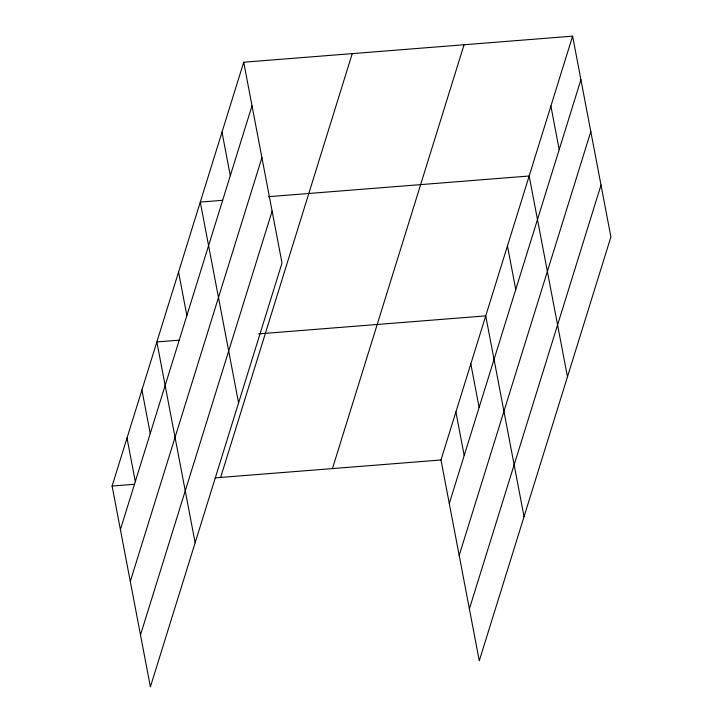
<?xml version="1.0" encoding="UTF-8"?>
<svg xmlns="http://www.w3.org/2000/svg" width="723" height="723" viewBox="0 0 723 723"><rect width="100%" height="100%" fill="white"/><g stroke="black" fill="none" stroke-linecap="round" stroke-linejoin="round"><path stroke-width="1.08" d="M243.714 62.223L282.015 263.018L150.393 686.85L112.092 486.046L243.714 62.223L572.607 36.15L610.908 236.954L479.286 660.777L440.985 459.982L572.607 36.15M120.398 529.588L252.02 105.757M130.294 581.482L261.916 157.659M140.497 634.957L272.119 211.125M220.623 477.442L352.246 53.619M332.444 468.585L464.067 44.754M449.29 503.515L580.912 79.693M459.186 555.418L590.808 131.586M469.39 608.883L601.012 185.052M222.657 200.307L200.28 202.088L238.581 402.883M268.531 196.674L529.173 176.014L567.474 376.819M179.223 340.171L156.846 341.943L195.147 542.747M258.662 333.872L485.729 315.879L524.039 516.674M112.092 486.046L134.469 484.274M215.029 477.885L440.985 459.982M550.89 106.082L559.195 149.625M507.447 245.947L515.761 289.489M470.818 363.913L479.123 407.447M455.897 411.947L464.202 455.481M221.997 132.155L230.303 175.689M178.563 272.011L186.868 315.553M141.925 389.977L150.23 433.52M127.004 438.011L135.309 481.554"/></g></svg>
